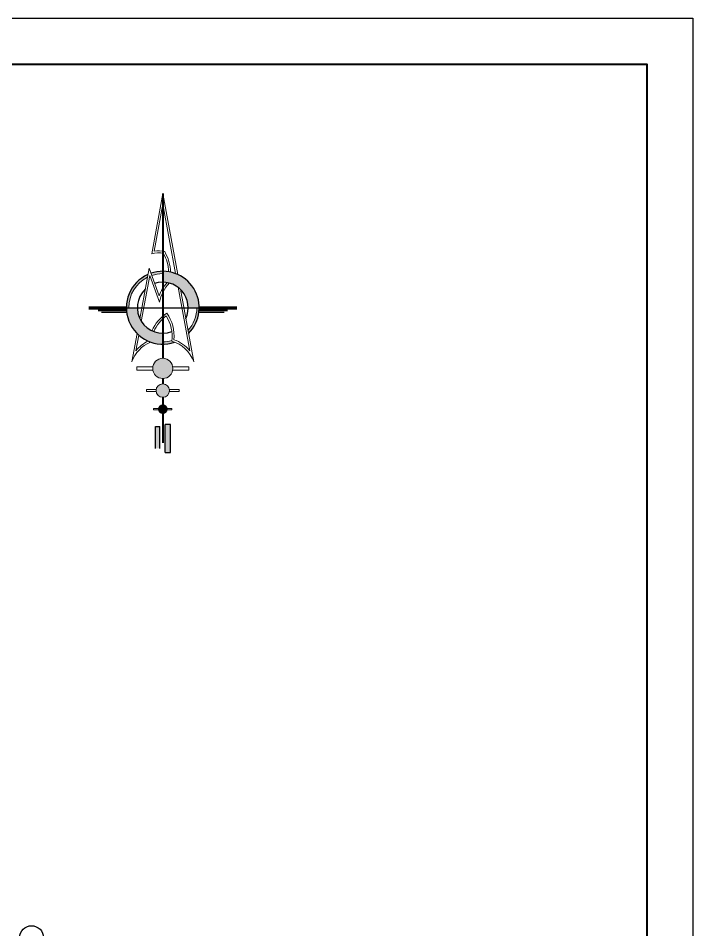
# Model space of a CAD drawing. Header units: metres. Extents: x 27 to 147, y -173 to 8.
# Drawn here: x 132.08 to 146.79, y -103.29 to -83.39 of the extents above; entities that cross this region are included whole.
import ezdxf

# ---------------------------------------------------------------- set-up
doc = ezdxf.new("R2010")
doc.units = ezdxf.units.M
for name, color, linetype, lineweight in [('GRAFO 4', 7, 'Continuous', 30), ('GRAFO01', 7, 'Continuous', 0), ('NORTE', 7, 'Continuous', 9)]:
    doc.layers.add(name, color=color, linetype=linetype, lineweight=lineweight)

# ---------------------------------------------------------------- blocks, each defined once
blk = doc.blocks.new('A$C47EA5D3F')
at = {"extrusion": (7.44261e-05, 0.001628, 0.999999)}
h = blk.add_hatch(color=256, dxfattribs=at)
h.paths.add_polyline_path([(3.29, 3.691), (3.357, 3.733, 0.29558), (2.292, 3.554), (2.335, 3.507, -0.282524)])
h.paths.add_polyline_path([(3.648, 3.449), (3.695, 3.492, 0.083076), (3.437, 3.694), (3.407, 3.637, -0.082797)])
at = {"lineweight": 25, "extrusion": (7.44261e-05, 0.001628, 0.999999)}
h = blk.add_hatch(color=142, dxfattribs=at)
h.set_gradient(color1=(41, 136, 214), color2=(10, 25, 46), tint=1, name='INVSPHERICAL')
h.paths.add_polyline_path([(2.494, 3.334), (2.292, 3.554, 0.414214), (2.23, 2.151), (2.45, 2.353, -0.414214)])
h = blk.add_hatch(color=142, dxfattribs=at)
h.set_gradient(color1=(41, 136, 214), color2=(10, 25, 46), tint=1, name='INVSPHERICAL')
h.paths.add_polyline_path([(3.431, 2.31), (3.633, 2.089, 0.414214), (3.695, 3.492), (3.475, 3.291, -0.414214)])
at = {"extrusion": (7.44261e-05, 0.001628, 0.999999)}
for points in [[(2.489, 1.949, 0.022784), (2.456, 2.024, 0.00433), (2.47, 2.034, -0.067814), (2.277, 2.194), (2.23, 2.151, 0.083153)], [(3.633, 2.089), (3.59, 2.137, -0.186794), (2.965, 1.893), (2.917, 1.83, 0.199292)]]:
    blk.add_hatch(color=256, dxfattribs=at).paths.add_polyline_path(points)
h = blk.add_hatch(color=142, dxfattribs=at)
h.set_gradient(color1=(41, 136, 214), color2=(14, 34, 63), tint=1, name='INVSPHERICAL')
h.paths.add_polyline_path([(2.016, 1.704, 1), (1.467, 1.704, 1)])
h = blk.add_hatch(color=142, dxfattribs=at)
h.set_gradient(color1=(41, 136, 214), color2=(14, 34, 63), tint=1, name='INVSPHERICAL')
h.paths.add_polyline_path([(1.478, 1.295, 1), (1.111, 1.295, 1)])
h = blk.add_hatch(color=142, dxfattribs=at)
h.set_gradient(color1=(41, 136, 214), color2=(14, 34, 63), tint=1, name='INVSPHERICAL')
h.paths.add_polyline_path([(0.803, 0.953, 1), (1.04, 0.953, 1)])
h = blk.add_hatch(color=142, dxfattribs=at)
h.set_gradient(color1=(41, 136, 214), color2=(13, 31, 58), tint=1, name='CURVED')
h.paths.add_polyline_path([(0.34, 0.529), (0.307, 0.657), (0, 0.376), (0.078, 0.29)])
h.paths.add_polyline_path([(0.52, 0.694), (0.441, 0.78), (0.307, 0.657), (0.34, 0.529)])
h = blk.add_hatch(color=142, dxfattribs=at)
h.set_gradient(color1=(41, 136, 214), color2=(13, 31, 58), tint=1, name='CURVED')
h.paths.add_polyline_path([(0.43, 0.414), (0.588, 0.358), (0.197, 0), (0.097, 0.109)])
h.paths.add_polyline_path([(0.659, 0.623), (0.759, 0.514), (0.588, 0.358), (0.43, 0.414)])
at = {"lineweight": 40, "extrusion": (7.44261e-05, 0.001628, 0.999999)}
for p, q in [((5.264, 4.928, -0.005), (1.944, 1.889, 0)), ((1.723, 4.074, -0.003), (2.243, 3.506, -0.002)), ((3.581, 2.045, 0), (4.101, 1.477, 0.001)), ((1.539, 1.518, 0.001), (1.43, 1.418, 0.001)), ((1.16, 1.171, 0.001), (1.009, 1.033, 0.002)), ((0.834, 0.873, 0.002), (0.242, 0.331, 0.003))]:
    blk.add_line(p, q, dxfattribs=at)
at = {"lineweight": 18, "extrusion": (7.44261e-05, 0.001628, 0.999999)}
for p, q in [((5.264, 4.928, -0.005), (3.845, 4.039, -0.003)), ((5.047, 4.73, -0.005), (3.883, 3.193, -0.002)), ((5.264, 4.928, -0.005), (3.905, 3.134, -0.002)), ((5.047, 4.73, -0.005), (3.939, 4.036, -0.003)), ((3.506, 3.827, -0.003), (2.319, 3.082, -0.002)), ((3.506, 3.827, -0.003), (3.132, 3.112, -0.002)), ((3.369, 3.678, -0.003), (2.292, 3.003, -0.002)), ((3.369, 3.678, -0.003), (3.01, 2.992, -0.002)), ((1.971, 2.864, -0.001), (1.307, 2.448, -0.001)), ((1.97, 2.801, -0.001), (1.602, 2.57, -0.001)), ((3.657, 2.806, -0.001), (2.445, 1.205, 0.001)), ((3.654, 2.89, -0.002), (2.592, 1.488, 0.001))]:
    blk.add_line(p, q, dxfattribs=at)
at = {"color": 154, "lineweight": 70, "extrusion": (7.44261e-05, 0.001628, 0.999999)}
for p, q in [((1.601, 4.309, -0.004), (2.292, 3.554, -0.003)), ((3.633, 2.089, 0), (4.324, 1.334, 0.001))]:
    blk.add_line(p, q, dxfattribs=at)
at = {"lineweight": 25, "extrusion": (7.44261e-05, 0.001628, 0.999999)}
for p, q in [((1.743, 3.976, -0.003), (2.209, 3.468, -0.002)), ((3.54, 2.014, 0), (4.005, 1.505, 0.001))]:
    blk.add_line(p, q, dxfattribs=at)
at = {"extrusion": (7.44261e-05, 0.001628, 0.999999)}
blk.add_line((4.049, 3.816, -0.003), (3.734, 3.528, -0.003), dxfattribs=at)
at = {"color": 154, "lineweight": 25, "extrusion": (7.44261e-05, 0.001628, 0.999999)}
blk.add_line((2.292, 3.554, -0.003), (3.633, 2.089, 0), dxfattribs=at)
at = {"extrusion": (7.44261e-05, 0.001628, 0.999999)}
for centre, radius in [((1.742, 1.704, 0.003), 0.275), ((1.295, 1.295, 0.003), 0.183), ((0.921, 0.953, 0.003), 0.119)]:
    blk.add_circle(centre, radius, dxfattribs=at)
at = {"lineweight": 18, "extrusion": (7.44261e-05, 0.001628, 0.999999)}
for centre, radius, start, end in [((3.454, 3.435, 0.003), 0.72, 31.3267, 57.0748), ((3.454, 3.435, 0.003), 0.773, 29.5831, 51.0566), ((3.024, 4.152, 0.003), 1.099, 314.3984, 341.8623), ((3.024, 4.152, 0.003), 1.152, 313.8074, 343.0615), ((3.566, 2.052, 0.003), 1.092, 89.1775, 120.6062), ((3.566, 2.052, 0.003), 1.145, 90.9824, 112.2634), ((1.656, 1.625, 0.003), 0.894, 64.6349, 112.8545), ((1.656, 1.625, 0.003), 0.947, 67.0834, 93.255), ((2.65, 1.527, 0.003), 1.145, 76.0718, 107.8403), ((2.65, 1.527, 0.003), 1.092, 78.8351, 107.771), ((1.868, 2.869, 0.003), 1.029, 304.8247, 344.8248), ((1.868, 2.869, 0.003), 1.082, 307.1949, 347.7534), ((1.656, 1.625, 0.003), 0.894, 332.0955, 26.4817), ((1.656, 1.625, 0.003), 0.947, 351.695, 23.7627)]:
    blk.add_arc(centre, radius, start, end, dxfattribs=at)
at = {"color": 154, "lineweight": 25, "extrusion": (7.44261e-05, 0.001628, 0.999999)}
for radius, start, end in [(0.993, 66.6086, 241.4886), (0.694, 86.2246, 243.3661), (0.993, 267.3914, 61.471), (0.694, 287.0074, 61.0741)]:
    blk.add_arc((2.963, 2.822, 0.003), radius, start, end, dxfattribs=at)
at = {"extrusion": (7.44261e-05, 0.001628, 0.999999)}
for centre, radius, start, end in [((2.963, 2.822, 0.003), 0.929, 69.3699, 132.475), ((2.963, 2.822, 0.003), 0.929, 42.475, 61.4296), ((2.65, 1.527, 0.003), 1.092, 123.5085, 124.026), ((2.963, 2.822, 0.003), 0.929, 222.475, 237.9931), ((2.963, 2.822, 0.003), 0.929, 270.1528, 312.475)]:
    blk.add_arc(centre, radius, start, end, dxfattribs=at)
at = {"layer": 'NORTE', "color": 154, "lineweight": 30, "extrusion": (7.44261e-05, 0.001628, 0.999999)}
for p, q in [((0, 0.376, 0.003), (0.441, 0.78, 0.002)), ((0.441, 0.78, 0.002), (0.52, 0.694, 0.002)), ((0.078, 0.29, 0.003), (0.52, 0.694, 0.002)), ((0.097, 0.109, 0.003), (0.659, 0.623, 0.002)), ((0.197, 0, 0.003), (0.759, 0.514, 0.003)), ((0.759, 0.514, 0.003), (0.659, 0.623, 0.002)), ((0.097, 0.109, 0.003), (0.197, 0, 0.003))]:
    blk.add_line(p, q, dxfattribs=at)
at = {"layer": 'NORTE', "color": 154, "lineweight": 15, "extrusion": (7.44261e-05, 0.001628, 0.999999), "elevation": 0.003}
for points in [[(1.521, 1.867), (1.224, 2.192), (1.294, 2.257), (1.591, 1.933)], [(1.152, 1.41), (0.974, 1.604), (1.019, 1.645), (1.197, 1.45)], [(1.957, 1.533), (2.253, 1.21), (2.182, 1.145), (1.885, 1.47)], [(0.829, 1.027), (0.739, 1.125), (0.764, 1.148), (0.854, 1.05)], [(1.441, 1.184), (1.619, 0.989), (1.575, 0.948), (1.397, 1.143)], [(1.013, 0.877), (1.102, 0.779), (1.077, 0.756), (0.987, 0.854)]]:
    blk.add_lwpolyline(points, dxfattribs=at)

msp = doc.modelspace()

# ---------------------------------------------------------------- linework, layer by layer
at = {"color": 7}
msp.add_lwpolyline([(26.786, -83.395), (146.786, -83.395), (146.786, -173.395), (26.786, -173.395), (26.786, -83.395)], dxfattribs=at)
at = {"color": 7, "lineweight": 40}
for points in [[(27.786, -84.395), (145.786, -84.395), (145.786, -172.395), (27.786, -172.395)], [(27.786, -84.395), (145.786, -84.395), (145.786, -169.5), (27.786, -169.5)]]:
    msp.add_lwpolyline(points, close=True, dxfattribs=at)
at = {"layer": 'GRAFO 4', "linetype": 'Continuous'}
msp.add_circle((132.366, -103.458), 0.26, dxfattribs=at)

# ---------------------------------------------------------------- block references
at = {"layer": 'GRAFO01', "xscale": 0.8, "yscale": 0.8, "zscale": 0.8, "rotation": 47.52500491555515}
msp.add_blockref('A$C47EA5D3F', (135.292, -92.984, -0.001), dxfattribs=at)

doc.saveas('drawing.dxf')
